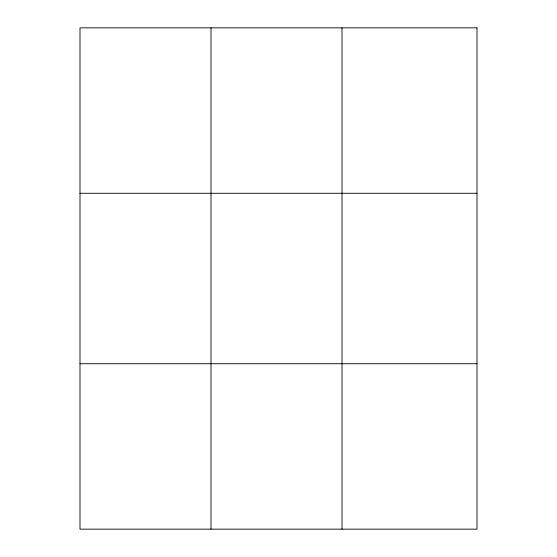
<?xml version="1.0" encoding="UTF-8"?>
<svg xmlns="http://www.w3.org/2000/svg" width="557" height="557" viewBox="0 0 557 557"><rect width="100%" height="100%" fill="white"/><g stroke="black" fill="none" stroke-linecap="round" stroke-linejoin="round"><path stroke-width="0.84" d="M211.006 529.15L211.006 27.85M342.019 529.15L342.019 27.85M79.999 193.279L477.001 193.279M79.999 363.721L477.001 363.721M477.001 27.85L477.001 529.15L79.999 529.15L79.999 27.85L477.001 27.85"/></g></svg>
